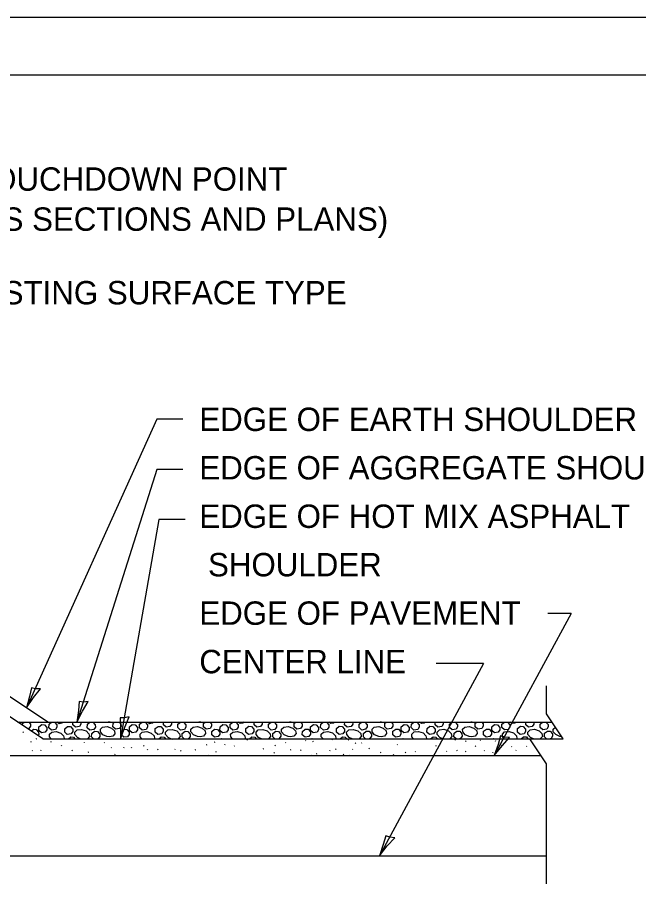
# Model space of a CAD drawing. Extents: x 0 to 2.83, y -0.12 to 1.83.
# Drawn here: x 0.99 to 1.44, y 1.201 to 1.833 of the extents above; entities that cross this region are included whole.
import ezdxf

# ---------------------------------------------------------------- set-up
doc = ezdxf.new("R2010")
doc.units = 0
for name, color, linetype in [('RD_Pr_Roadway_Notes', 7, 'Continuous'), ('SH_General_Details', 7, 'Continuous'), ('SH_Printer_Plotting_Border', 7, 'Continuous')]:
    doc.layers.add(name, color=color, linetype=linetype)

msp = doc.modelspace()

# ---------------------------------------------------------------- linework, layer by layer
at = {"layer": 'RD_Pr_Roadway_Notes'}
for p, q in [((1.09083, 1.54231), (0.99655, 1.33332)), ((1.10985, 1.54231), (1.09083, 1.54231)), ((1.09083, 1.50601), (1.03294, 1.32307)), ((1.10985, 1.50601), (1.09083, 1.50601)), ((1.09237, 1.46971), (1.06464, 1.31097)), ((1.11139, 1.46971), (1.09237, 1.46971)), ((1.39125, 1.40178), (1.33551, 1.29887)), ((1.39125, 1.40178), (1.3743, 1.40178)), ((1.32771, 1.36548), (1.25231, 1.22627)), ((1.32771, 1.36548), (1.29342, 1.36548)), ((1.34021, 1.30638), (1.34057, 1.30673))]:
    msp.add_line(p, q, dxfattribs=at)
for points in [[(1.00658, 1.34708), (1.0031, 1.34716), (1.00009, 1.34794), (0.99866, 1.34151), (0.99655, 1.33332), (1.00168, 1.34076)], [(1.04129, 1.33791), (1.03783, 1.33758), (1.03474, 1.33801), (1.03408, 1.33145), (1.03294, 1.32307), (1.03716, 1.33106)], [(1.07094, 1.32679), (1.06755, 1.326), (1.06444, 1.32602), (1.06465, 1.31943), (1.06464, 1.31097), (1.06776, 1.31945)], [(1.34651, 1.31186), (1.34304, 1.3122), (1.3401, 1.3132), (1.3382, 1.30689), (1.33551, 1.29887), (1.34116, 1.30592)], [(1.26331, 1.23926), (1.25985, 1.2396), (1.2569, 1.2406), (1.25501, 1.23429), (1.25231, 1.22627), (1.25796, 1.23332)]]:
    msp.add_lwpolyline(points, close=True, dxfattribs=at)
at = {"layer": 'SH_General_Details'}
for p, q in [((2.83333, 1.83333), (-0.00001, 1.83333)), ((1.01192, 1.32307), (0.85594, 1.42706)), ((1.00826, 1.31097), (0.86306, 1.40777)), ((1.37327, 1.32912), (1.37327, 1.34933)), ((0.99011, 1.32307), (1.37731, 1.32307)), ((0.99386, 1.31554), (0.99422, 1.3159)), ((0.9997, 1.30868), (1.00006, 1.30904)), ((1.00356, 1.31087), (1.00392, 1.31123)), ((1.00826, 1.31097), (1.36117, 1.31097)), ((1.01419, 1.30862), (1.01455, 1.30898)), ((1.033, 1.31066), (1.03331, 1.31097)), ((1.0969, 1.31084), (1.09704, 1.31097)), ((1.10223, 1.31042), (1.10259, 1.31078)), ((1.15619, 1.31), (1.15655, 1.31036)), ((1.19863, 1.30943), (1.19899, 1.30979)), ((1.20405, 1.30898), (1.20441, 1.30934)), ((1.21764, 1.31018), (1.218, 1.31054)), ((1.22971, 1.31015), (1.23007, 1.31051)), ((1.28376, 1.31084), (1.2839, 1.31097)), ((1.30691, 1.31003), (1.30727, 1.31039)), ((1.3147, 1.30901), (1.31506, 1.30937)), ((1.32524, 1.30961), (1.3256, 1.30997)), ((1.33635, 1.30934), (1.33671, 1.3097)), ((1.0006, 1.30215), (1.00095, 1.30251)), ((1.00688, 1.30251), (1.00724, 1.30287)), ((1.02177, 1.3059), (1.02213, 1.30626)), ((1.0294, 1.30227), (1.02976, 1.30263)), ((1.05276, 1.3079), (1.05312, 1.30826)), ((1.05779, 1.30431), (1.05815, 1.30467)), ((1.06702, 1.30443), (1.06737, 1.30479)), ((1.07259, 1.30443), (1.07294, 1.30479)), ((1.08133, 1.30569), (1.08169, 1.30605)), ((1.08414, 1.30305), (1.0845, 1.30341)), ((1.09151, 1.30305), (1.09187, 1.30341)), ((1.10397, 1.30317), (1.10433, 1.30353)), ((1.11876, 1.30287), (1.11912, 1.30323)), ((1.12703, 1.30646), (1.12739, 1.30682)), ((1.13281, 1.30841), (1.13317, 1.30877)), ((1.14014, 1.30664), (1.1405, 1.307)), ((1.14694, 1.30554), (1.1473, 1.3059)), ((1.16805, 1.30365), (1.16841, 1.30401)), ((1.17647, 1.3059), (1.17683, 1.30626)), ((1.18416, 1.30796), (1.18452, 1.30832)), ((1.18785, 1.3029), (1.18821, 1.30326)), ((1.19506, 1.30251), (1.19542, 1.30287)), ((1.21627, 1.30233), (1.21663, 1.30269)), ((1.22043, 1.30326), (1.22079, 1.30362)), ((1.23262, 1.30317), (1.23298, 1.30353)), ((1.23468, 1.30763), (1.23504, 1.30799)), ((1.23923, 1.30775), (1.23959, 1.30811)), ((1.24465, 1.30371), (1.24501, 1.30407)), ((1.26508, 1.30652), (1.26544, 1.30688)), ((1.29314, 1.30578), (1.2935, 1.30614)), ((1.30841, 1.30242), (1.30877, 1.30278)), ((1.32168, 1.30539), (1.32204, 1.30575)), ((1.34785, 1.30509), (1.34821, 1.30545)), ((1.35105, 1.30236), (1.35141, 1.30272)), ((1.35872, 1.30536), (1.35908, 1.30572)), ((0.18203, 1.29887), (1.36924, 1.29887)), ((1.04126, 1.30119), (1.04162, 1.30155)), ((1.06049, 1.29958), (1.06085, 1.29994)), ((1.1081, 1.30209), (1.10846, 1.30245)), ((1.12836, 1.29887), (1.12852, 1.29904)), ((1.13373, 1.30143), (1.13409, 1.30179)), ((1.17584, 1.3006), (1.1762, 1.30095)), ((1.203, 1.29889), (1.20336, 1.29925)), ((1.20668, 1.3), (1.20704, 1.30036)), ((1.22603, 1.29934), (1.22639, 1.2997)), ((1.23036, 1.29887), (1.23046, 1.29898)), ((1.2531, 1.30101), (1.25346, 1.30137)), ((1.26244, 1.2994), (1.2628, 1.29976)), ((1.27098, 1.30087), (1.27134, 1.30122)), ((1.2781, 1.3014), (1.27846, 1.30176)), ((1.30083, 1.30167), (1.30119, 1.30203)), ((1.31473, 1.30173), (1.31509, 1.30209)), ((1.32811, 1.30212), (1.32847, 1.30248)), ((1.33437, 1.30084), (1.33473, 1.30119)), ((1.37327, 1.20598), (1.37327, 1.29282)), ((0.19009, 1.22627), (1.37327, 1.22627))]:
    msp.add_line(p, q, dxfattribs=at)
msp.add_lwpolyline([(0.16666, 1.79167), (2.79166, 1.79167), (2.79166, 0.04167), (0.16666, 0.04167)], close=True, dxfattribs=at)
for points in [[(1.37327, 1.29282), (1.36117, 1.31097), (1.38537, 1.31097), (1.37327, 1.32912)], [(0.99166, 1.32307), (0.99042, 1.32286)], [(0.99355, 1.32078), (0.99357, 1.32209), (0.99477, 1.32307)], [(0.9981, 1.32307), (0.99934, 1.32164), (0.99936, 1.31997), (0.99821, 1.31828)], [(1.01747, 1.3177), (1.0147, 1.31723), (1.01275, 1.31895), (1.01284, 1.32152), (1.01473, 1.32307)], [(1.0161, 1.32307), (1.01691, 1.32301), (1.01858, 1.32107), (1.0186, 1.3194), (1.01747, 1.3177)], [(1.02294, 1.32307), (1.0221, 1.3222), (1.02011, 1.32186), (1.01871, 1.32307)], [(1.03481, 1.31979), (1.03207, 1.3193), (1.03013, 1.321), (1.03016, 1.32307)], [(1.03594, 1.32307), (1.03596, 1.32147), (1.03481, 1.31979)], [(1.04526, 1.31775), (1.04248, 1.31725), (1.04055, 1.31898), (1.04059, 1.32156), (1.04245, 1.32307)], [(1.04428, 1.32307), (1.04469, 1.32304), (1.04637, 1.3211), (1.0464, 1.31944), (1.04526, 1.31775)], [(1.0572, 1.32307), (1.05598, 1.32287), (1.05575, 1.32307)], [(1.06385, 1.3183), (1.06107, 1.31781), (1.05917, 1.31955), (1.0592, 1.32211), (1.06038, 1.32307)], [(1.06375, 1.32307), (1.06498, 1.32165), (1.06499, 1.31999), (1.06385, 1.3183)], [(1.0831, 1.31772), (1.08034, 1.31725), (1.07838, 1.31896), (1.07847, 1.32154), (1.08035, 1.32307)], [(1.08194, 1.32307), (1.08255, 1.32302), (1.08421, 1.32109), (1.08423, 1.31942), (1.0831, 1.31772)], [(1.08856, 1.32307), (1.08773, 1.32222), (1.08574, 1.32188), (1.08436, 1.32307)], [(1.10045, 1.31981), (1.0977, 1.31932), (1.09577, 1.32102), (1.09579, 1.32307)], [(1.10157, 1.32307), (1.10159, 1.32149), (1.10045, 1.31981)], [(1.1109, 1.31776), (1.10811, 1.31727), (1.10618, 1.319), (1.10623, 1.32158), (1.10806, 1.32307)], [(1.1101, 1.32307), (1.11032, 1.32305), (1.11201, 1.32112), (1.11203, 1.31946), (1.1109, 1.31776)], [(1.12273, 1.32307), (1.12162, 1.32288), (1.12141, 1.32307)], [(1.12948, 1.31832), (1.1267, 1.31783), (1.1248, 1.31956), (1.12484, 1.32212), (1.12599, 1.32307)], [(1.1294, 1.32307), (1.13061, 1.32167), (1.13063, 1.32), (1.12948, 1.31832)], [(1.14874, 1.31774), (1.14597, 1.31726), (1.14402, 1.31898), (1.1441, 1.32156), (1.14596, 1.32307)], [(1.14778, 1.32307), (1.14818, 1.32304), (1.14985, 1.3211), (1.14986, 1.31944), (1.14874, 1.31774)], [(1.15418, 1.32307), (1.15337, 1.32223), (1.15138, 1.3219), (1.15002, 1.32307)], [(1.16608, 1.31982), (1.16334, 1.31933), (1.1614, 1.32104), (1.16143, 1.32307)], [(1.16721, 1.32307), (1.16722, 1.32151), (1.16608, 1.31982)], [(1.17653, 1.31778), (1.17375, 1.31729), (1.17182, 1.31902), (1.17186, 1.3216), (1.17368, 1.32307)], [(1.17592, 1.32307), (1.17596, 1.32307), (1.17764, 1.32114), (1.17767, 1.31948), (1.17653, 1.31778)], [(1.18826, 1.32307), (1.18725, 1.3229), (1.18706, 1.32307)], [(1.19512, 1.31834), (1.19234, 1.31785), (1.19044, 1.31958), (1.19047, 1.32214), (1.19161, 1.32307)], [(1.19505, 1.32307), (1.19625, 1.32169), (1.19626, 1.32002), (1.19512, 1.31834)], [(1.21437, 1.31775), (1.21161, 1.31728), (1.20965, 1.319), (1.20974, 1.32158), (1.21157, 1.32307)], [(1.21362, 1.32307), (1.21382, 1.32306), (1.21548, 1.32112), (1.2155, 1.31945), (1.21437, 1.31775)], [(1.2198, 1.32307), (1.219, 1.32225), (1.21701, 1.32191), (1.21567, 1.32307)], [(1.23171, 1.31984), (1.22897, 1.31935), (1.22703, 1.32105), (1.22706, 1.32307)], [(1.23284, 1.32307), (1.23286, 1.32153), (1.23171, 1.31984)], [(1.24217, 1.3178), (1.23938, 1.3173), (1.23745, 1.31903), (1.2375, 1.32161), (1.23929, 1.32307)], [(1.24161, 1.32307), (1.24328, 1.32115), (1.2433, 1.31949), (1.24217, 1.3178)], [(1.2538, 1.32307), (1.25289, 1.32292), (1.25271, 1.32307)], [(1.26075, 1.31835), (1.25797, 1.31786), (1.25607, 1.3196), (1.2561, 1.32216), (1.25722, 1.32307)], [(1.2607, 1.32307), (1.26188, 1.32171), (1.2619, 1.32004), (1.26075, 1.31835)], [(1.28, 1.31777), (1.27724, 1.3173), (1.27529, 1.31902), (1.27537, 1.32159), (1.27719, 1.32307)], [(1.27945, 1.32307), (1.28112, 1.32114), (1.28113, 1.31947), (1.28, 1.31777)], [(1.28542, 1.32307), (1.28464, 1.32227), (1.28265, 1.32193), (1.28133, 1.32307)], [(1.29735, 1.31986), (1.2946, 1.31937), (1.29267, 1.32107), (1.29269, 1.32307)], [(1.29848, 1.32307), (1.29849, 1.32154), (1.29735, 1.31986)], [(1.3078, 1.31781), (1.30502, 1.31732), (1.30309, 1.31905), (1.30313, 1.32163), (1.3049, 1.32307)], [(1.30725, 1.32307), (1.30891, 1.32117), (1.30894, 1.31951), (1.3078, 1.31781)], [(1.31933, 1.32307), (1.31852, 1.32294), (1.31837, 1.32307)], [(1.32639, 1.31837), (1.32361, 1.31788), (1.32171, 1.31962), (1.32174, 1.32218), (1.32284, 1.32307)], [(1.32635, 1.32307), (1.32751, 1.32172), (1.32753, 1.32006), (1.32639, 1.31837)], [(1.34564, 1.31779), (1.34288, 1.31731), (1.34092, 1.31903), (1.34101, 1.32161), (1.3428, 1.32307)], [(1.3451, 1.32307), (1.34675, 1.32115), (1.34677, 1.31949), (1.34564, 1.31779)], [(1.35103, 1.32307), (1.35027, 1.32228), (1.34828, 1.32195), (1.34698, 1.32307)], [(1.36298, 1.31987), (1.36024, 1.31939), (1.3583, 1.32109), (1.35833, 1.32307)], [(1.36411, 1.32307), (1.36413, 1.32156), (1.36298, 1.31987)], [(1.37344, 1.31783), (1.37065, 1.31734), (1.36872, 1.31907), (1.36877, 1.32165), (1.37052, 1.32307)], [(1.3729, 1.32307), (1.37455, 1.32119), (1.37457, 1.31953), (1.37344, 1.31783)], [(0.99821, 1.31828), (0.99748, 1.31816)], [(0.99988, 1.31656), (1.00156, 1.31793), (1.0036, 1.31775), (1.00529, 1.31583), (1.00532, 1.31414), (1.00475, 1.31331)], [(1.01015, 1.31574), (1.00737, 1.31525), (1.00545, 1.31697), (1.0055, 1.31954), (1.00754, 1.32121), (1.00959, 1.32101), (1.01126, 1.3191), (1.01129, 1.31742), (1.01015, 1.31574)], [(1.01443, 1.31097), (1.01322, 1.31241), (1.01317, 1.31425), (1.01479, 1.3158), (1.01802, 1.3162), (1.02131, 1.31511), (1.02341, 1.31307), (1.02373, 1.3111), (1.02362, 1.31097)], [(1.02887, 1.31445), (1.02609, 1.31396), (1.02417, 1.31571), (1.0242, 1.31827), (1.02624, 1.31994), (1.02831, 1.31976), (1.02998, 1.31782), (1.02999, 1.31615), (1.02887, 1.31445)], [(1.03541, 1.31097), (1.03342, 1.31184), (1.03162, 1.31397), (1.03157, 1.31578), (1.03321, 1.31734), (1.03642, 1.31773), (1.03971, 1.31664), (1.04179, 1.31461), (1.04213, 1.31263), (1.0407, 1.31097)], [(1.04516, 1.31097), (1.04372, 1.31226), (1.04377, 1.31483), (1.04579, 1.31648), (1.04787, 1.3163), (1.04953, 1.31436), (1.04955, 1.31269), (1.04842, 1.31103)], [(1.05482, 1.31254), (1.05184, 1.31384), (1.05006, 1.31596), (1.05001, 1.3178), (1.05162, 1.31935), (1.05486, 1.31975), (1.05814, 1.31866), (1.06024, 1.31662), (1.06056, 1.31465), (1.05905, 1.3129), (1.05662, 1.31236), (1.05469, 1.31258)], [(1.06981, 1.31248), (1.06705, 1.312), (1.06511, 1.31371), (1.06518, 1.3163), (1.0672, 1.31795), (1.06924, 1.31776), (1.07092, 1.31584), (1.07095, 1.31416), (1.06981, 1.31248)], [(1.07578, 1.31575), (1.073, 1.31527), (1.07108, 1.31698), (1.07113, 1.31956), (1.07317, 1.32123), (1.07523, 1.32102), (1.07689, 1.31912), (1.07693, 1.31744), (1.07578, 1.31575)], [(1.08008, 1.31097), (1.07886, 1.31243), (1.07881, 1.31427), (1.08042, 1.31582), (1.08366, 1.31622), (1.08694, 1.31512), (1.08905, 1.31309), (1.08937, 1.31112), (1.08924, 1.31097)], [(1.0945, 1.31447), (1.09172, 1.31398), (1.0898, 1.31573), (1.08984, 1.31829), (1.09187, 1.31996), (1.09394, 1.31977), (1.09561, 1.31784), (1.09563, 1.31617), (1.0945, 1.31447)], [(1.10108, 1.31097), (1.09906, 1.31185), (1.09726, 1.31399), (1.09721, 1.31579), (1.09884, 1.31736), (1.10206, 1.31775), (1.10534, 1.31665), (1.10743, 1.31463), (1.10776, 1.31264), (1.10632, 1.31097)], [(1.11081, 1.31097), (1.10936, 1.31228), (1.10941, 1.31485), (1.11143, 1.3165), (1.1135, 1.31632), (1.11517, 1.31438), (1.11519, 1.31271), (1.11406, 1.31104)], [(1.12046, 1.31256), (1.11748, 1.31386), (1.11569, 1.31598), (1.11564, 1.31781), (1.11726, 1.31936), (1.12049, 1.31977), (1.12377, 1.31867), (1.12588, 1.31664), (1.1262, 1.31467), (1.12468, 1.31291), (1.12226, 1.31237), (1.12032, 1.31259)], [(1.13544, 1.31249), (1.13268, 1.31202), (1.13075, 1.31372), (1.13081, 1.31632), (1.13283, 1.31797), (1.13487, 1.31778), (1.13656, 1.31586), (1.13659, 1.31418), (1.13544, 1.31249)], [(1.14141, 1.31577), (1.13864, 1.31528), (1.13672, 1.317), (1.13677, 1.31958), (1.13881, 1.32125), (1.14086, 1.32104), (1.14253, 1.31914), (1.14256, 1.31745), (1.14141, 1.31577)], [(1.14573, 1.31097), (1.14449, 1.31245), (1.14444, 1.31428), (1.14606, 1.31583), (1.14929, 1.31624), (1.15258, 1.31514), (1.15468, 1.31311), (1.155, 1.31114), (1.15486, 1.31097)], [(1.16014, 1.31449), (1.15736, 1.314), (1.15544, 1.31575), (1.15547, 1.31831), (1.15751, 1.31998), (1.15958, 1.31979), (1.16125, 1.31785), (1.16126, 1.31619), (1.16014, 1.31449)], [(1.16676, 1.31097), (1.16469, 1.31187), (1.16289, 1.31401), (1.16284, 1.31581), (1.16448, 1.31738), (1.16769, 1.31776), (1.17098, 1.31667), (1.17306, 1.31465), (1.1734, 1.31266), (1.17194, 1.31097)], [(1.17647, 1.31097), (1.17499, 1.31229), (1.17504, 1.31487), (1.17706, 1.31652), (1.17914, 1.31633), (1.1808, 1.3144), (1.18082, 1.31273), (1.17969, 1.31106)], [(1.18609, 1.31258), (1.18311, 1.31388), (1.18133, 1.316), (1.18128, 1.31783), (1.18289, 1.31938), (1.18613, 1.31979), (1.18941, 1.31869), (1.19151, 1.31665), (1.19183, 1.31468), (1.19032, 1.31293), (1.18789, 1.31239), (1.18596, 1.31261)], [(1.20108, 1.31251), (1.19832, 1.31204), (1.19638, 1.31374), (1.19645, 1.31633), (1.19847, 1.31798), (1.20051, 1.3178), (1.20219, 1.31588), (1.20222, 1.31419), (1.20108, 1.31251)], [(1.20705, 1.31579), (1.20427, 1.3153), (1.20235, 1.31702), (1.2024, 1.31959), (1.20444, 1.32126), (1.2065, 1.32106), (1.20816, 1.31916), (1.2082, 1.31747), (1.20705, 1.31579)], [(1.21138, 1.31097), (1.21013, 1.31247), (1.21008, 1.3143), (1.21169, 1.31585), (1.21492, 1.31625), (1.21821, 1.31516), (1.22031, 1.31312), (1.22063, 1.31115), (1.22048, 1.31097)], [(1.22577, 1.3145), (1.22299, 1.31401), (1.22107, 1.31577), (1.22111, 1.31832), (1.22314, 1.31999), (1.22521, 1.31981), (1.22688, 1.31787), (1.2269, 1.3162), (1.22577, 1.3145)], [(1.23243, 1.31097), (1.23033, 1.31189), (1.22853, 1.31403), (1.22848, 1.31583), (1.23011, 1.31739), (1.23333, 1.31778), (1.23661, 1.31669), (1.2387, 1.31467), (1.23903, 1.31268), (1.23756, 1.31097)], [(1.24212, 1.31097), (1.24063, 1.31231), (1.24068, 1.31488), (1.2427, 1.31654), (1.24477, 1.31635), (1.24644, 1.31441), (1.24646, 1.31275), (1.24533, 1.31108)], [(1.25173, 1.3126), (1.24874, 1.31389), (1.24696, 1.31601), (1.24691, 1.31785), (1.24853, 1.3194), (1.25176, 1.3198), (1.25504, 1.31871), (1.25715, 1.31667), (1.25747, 1.3147), (1.25595, 1.31295), (1.25353, 1.31241), (1.25159, 1.31263)], [(1.26671, 1.31253), (1.26395, 1.31206), (1.26202, 1.31376), (1.26208, 1.31635), (1.2641, 1.318), (1.26614, 1.31781), (1.26782, 1.31589), (1.26786, 1.31421), (1.26671, 1.31253)], [(1.27268, 1.31581), (1.26991, 1.31532), (1.26799, 1.31704), (1.26804, 1.31961), (1.27007, 1.32128), (1.27213, 1.32108), (1.2738, 1.31917), (1.27383, 1.31749), (1.27268, 1.31581)], [(1.27703, 1.31097), (1.27576, 1.31248), (1.27571, 1.31432), (1.27733, 1.31587), (1.28056, 1.31627), (1.28384, 1.31518), (1.28595, 1.31314), (1.28627, 1.31117), (1.2861, 1.31097)], [(1.29141, 1.31452), (1.28863, 1.31403), (1.28671, 1.31578), (1.28674, 1.31834), (1.28878, 1.32001), (1.29085, 1.31982), (1.29252, 1.31789), (1.29253, 1.31622), (1.29141, 1.31452)], [(1.2981, 1.31097), (1.29596, 1.3119), (1.29416, 1.31404), (1.29411, 1.31584), (1.29574, 1.31741), (1.29896, 1.3178), (1.30225, 1.3167), (1.30433, 1.31468), (1.30467, 1.3127), (1.30318, 1.31097)], [(1.30777, 1.31097), (1.30626, 1.31233), (1.30631, 1.3149), (1.30833, 1.31655), (1.31041, 1.31637), (1.31207, 1.31443), (1.31209, 1.31276), (1.31096, 1.3111)], [(1.31736, 1.31261), (1.31438, 1.31391), (1.31259, 1.31603), (1.31255, 1.31787), (1.31416, 1.31942), (1.31739, 1.31982), (1.32068, 1.31872), (1.32278, 1.31669), (1.3231, 1.31472), (1.32159, 1.31296), (1.31916, 1.31243), (1.31723, 1.31264)], [(1.33235, 1.31254), (1.32959, 1.31207), (1.32765, 1.31377), (1.32772, 1.31637), (1.32974, 1.31802), (1.33178, 1.31783), (1.33346, 1.31591), (1.33349, 1.31423), (1.33235, 1.31254)], [(1.33832, 1.31582), (1.33554, 1.31533), (1.33362, 1.31705), (1.33367, 1.31963), (1.33571, 1.3213), (1.33776, 1.32109), (1.33943, 1.31919), (1.33947, 1.31751), (1.33832, 1.31582)], [(1.34268, 1.31097), (1.3414, 1.3125), (1.34135, 1.31434), (1.34296, 1.31588), (1.34619, 1.31629), (1.34948, 1.31519), (1.35158, 1.31316), (1.3519, 1.31119), (1.35172, 1.31097)], [(1.35704, 1.31454), (1.35426, 1.31405), (1.35234, 1.3158), (1.35237, 1.31836), (1.35441, 1.32003), (1.35648, 1.31984), (1.35815, 1.31791), (1.35817, 1.31624), (1.35704, 1.31454)], [(1.36378, 1.31097), (1.3616, 1.31192), (1.35979, 1.31406), (1.35975, 1.31586), (1.36138, 1.31743), (1.36459, 1.31782), (1.36788, 1.31672), (1.36997, 1.3147), (1.3703, 1.31271), (1.3688, 1.31097)], [(1.37343, 1.31097), (1.3719, 1.31234), (1.37195, 1.31492), (1.37397, 1.31657), (1.37604, 1.31638), (1.37771, 1.31445), (1.37772, 1.31278), (1.3766, 1.31111)], [(1.383, 1.31263), (1.38001, 1.31393), (1.37823, 1.31605), (1.37818, 1.31788), (1.37976, 1.3194)], [(1.02684, 1.31097), (1.02853, 1.31235), (1.03059, 1.31216), (1.03162, 1.31097)], [(1.04844, 1.31101), (1.04823, 1.31097)], [(1.07168, 1.31097), (1.07225, 1.31104), (1.07246, 1.31097)], [(1.09245, 1.31097), (1.09417, 1.31237), (1.09622, 1.31217), (1.09727, 1.31097)], [(1.11407, 1.31103), (1.11376, 1.31097)], [(1.13718, 1.31097), (1.13789, 1.31106), (1.13815, 1.31097)], [(1.15807, 1.31097), (1.1598, 1.31239), (1.16186, 1.31219), (1.16292, 1.31097)], [(1.17529, 1.31097), (1.17547, 1.31098), (1.17547, 1.31097)], [(1.17971, 1.31104), (1.1793, 1.31097)], [(1.20268, 1.31097), (1.20352, 1.31108), (1.20383, 1.31097)], [(1.22368, 1.31097), (1.22543, 1.3124), (1.22749, 1.31221), (1.22857, 1.31097)], [(1.24029, 1.31097), (1.2411, 1.311), (1.24112, 1.31097)], [(1.24534, 1.31106), (1.24484, 1.31097)], [(1.26817, 1.31097), (1.26916, 1.3111), (1.26952, 1.31097)], [(1.28929, 1.31097), (1.29107, 1.31242), (1.29313, 1.31222), (1.29422, 1.31097)], [(1.3053, 1.31097), (1.30674, 1.31101), (1.30677, 1.31097)], [(1.31098, 1.31108), (1.31038, 1.31097)], [(1.33367, 1.31097), (1.33479, 1.31111), (1.33521, 1.31097)], [(1.35491, 1.31097), (1.3567, 1.31244), (1.35876, 1.31224), (1.35987, 1.31097)], [(1.37053, 1.31097), (1.37053, 1.31098), (1.37237, 1.31103), (1.37242, 1.31097)], [(1.37661, 1.3111), (1.37591, 1.31097)], [(1.38436, 1.31249), (1.38286, 1.31266)], [(1.03854, 1.30811), (1.0386, 1.30817)]]:
    msp.add_lwpolyline(points, dxfattribs=at)
at = {"layer": 'SH_Printer_Plotting_Border'}
msp.add_lwpolyline([(-0.00001, 0), (2.83333, 0), (2.83333, 1.83333), (-0.00001, 1.83333)], close=True, dxfattribs=at)

# ---------------------------------------------------------------- texts
at = {"layer": 'RD_Pr_Roadway_Notes'}
for s, p in [('PROFILE TOUCHDOWN POINT', (0.85455, 1.70786)), ('(SEE CROSS SECTIONS AND PLANS)', (0.85455, 1.67882)), ('MATCH EXISTING SURFACE TYPE', (0.85589, 1.62554)), ('EDGE OF EARTH SHOULDER', (1.12174, 1.53384)), ('EDGE OF AGGREGATE SHOULDER', (1.12174, 1.49875)), ('EDGE OF HOT MIX ASPHALT ', (1.12174, 1.46366)), (' SHOULDER', (1.12174, 1.42857)), ('EDGE OF PAVEMENT', (1.12174, 1.39348)), ('CENTER LINE', (1.12174, 1.35839))]:
    msp.add_text(s, height=0.01694, dxfattribs=at).set_placement(p)

doc.saveas('drawing.dxf')
